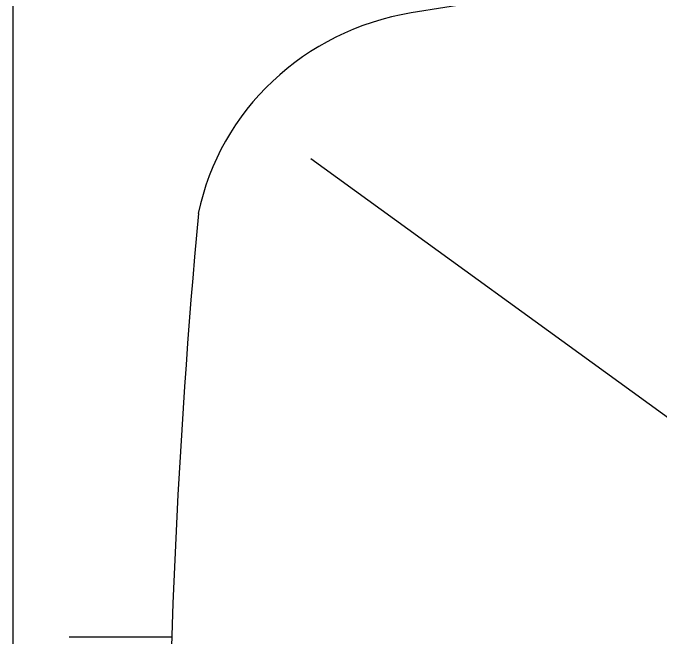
# Model space of a CAD drawing. Header units: millimetres. Extents: x -1273.47 to -1271.64, y 2257.6 to 2258.5.
# Drawn here: x -1273.4674 to -1273.2367, y 2258.1421 to 2258.3646 of the extents above; entities that cross this region are included whole.
import ezdxf

# ---------------------------------------------------------------- set-up
doc = ezdxf.new("R2010")
doc.units = ezdxf.units.MM
doc.header["$LTSCALE"] = 10
doc.layers.add('jacuzzi', color=1, linetype='Continuous')

msp = doc.modelspace()

# ---------------------------------------------------------------- linework, layer by layer
at = {"layer": 'jacuzzi', "color": 3}
msp.add_line((-1273.46744, 2258.4718), (-1273.46744, 2257.62618), dxfattribs=at)
at = {"layer": 'jacuzzi'}
for p, q in [((-1273.20346, 2258.19808), (-1273.36119, 2258.31251)), ((-1273.41107, 2258.14206), (-1273.44744, 2258.14206))]:
    msp.add_line(p, q, dxfattribs=at)
for centre, major_axis, start_param, end_param in [((-1272.55244, 2253.95361), (4.60955, 0), 1.402302, 1.739291), ((-1273.3098, 2258.27523), (-0.09337, 0), 4.880884, 6.084761), ((-1270.51336, 2258.04587), (2.89918, 0), 3.053628, 3.229558)]:
    msp.add_ellipse(centre, major_axis=major_axis, ratio=0.970664, start_param=start_param, end_param=end_param, dxfattribs=at)

doc.saveas('drawing.dxf')
